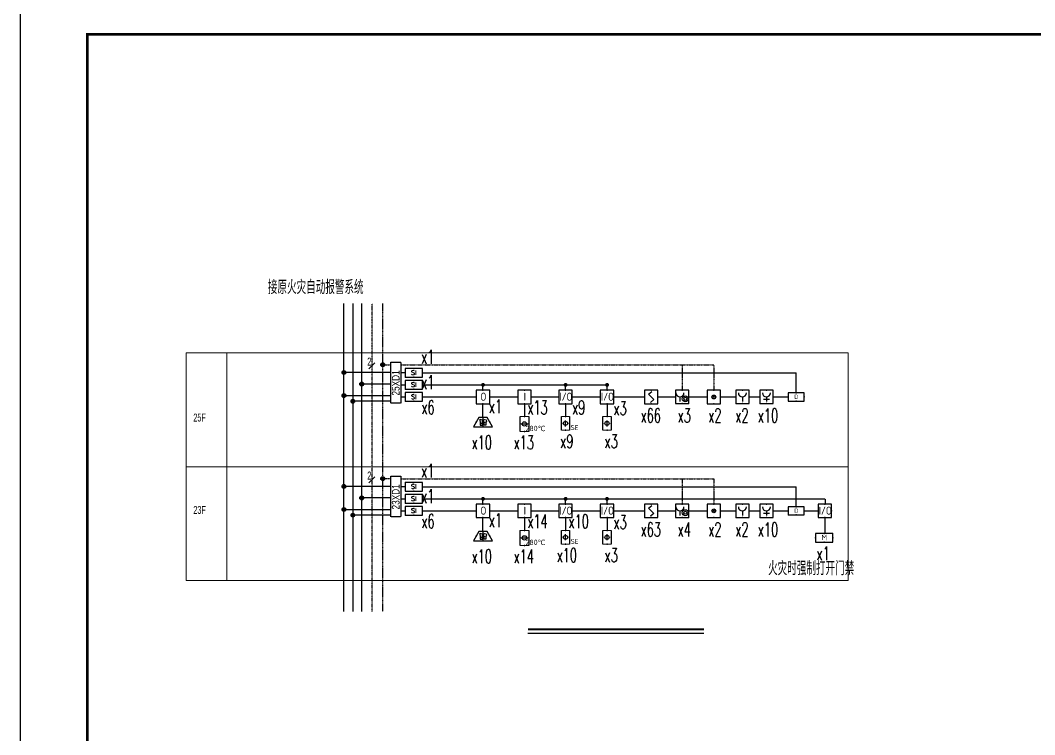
# Model space of a CAD drawing. Extents: x -284868 to 304789, y -137694 to 137894.
# Drawn here: x -284014 to -246151, y -67127 to -40475 of the extents above; entities that cross this region are included whole.
import ezdxf
from ezdxf.enums import TextEntityAlignment as Align

# ---------------------------------------------------------------- set-up
doc = ezdxf.new("R2010")
doc.units = 0
for name, pattern in [('BORDER2', [0.875, 0.25, -0.125, 0.25, -0.125, 0, -0.125]), ('CENTER', [2, 1.25, -0.25, 0.25, -0.25]), ('CENTERX2', [4, 2.5, -0.5, 0.5, -0.5]), ('DASH', [0.35, 0.25, -0.1]), ('DOTE', [2.42, 2, -0.2, 0.02, -0.2]), ('PHANTOM2', [1.25, 0.625, -0.125, 0.125, -0.125, 0.125, -0.125])]:
    doc.linetypes.add(name, pattern=pattern)
doc.layers.get('0').update_dxf_attribs({"linetype": 'CONTINUOUS'})
for name, color, linetype in [('0-导线标注', 2, 'CONTINUOUS'), ('BGT', 2, 'CONTINUOUS'), ('E-EQUIP-消防', 3, 'CONTINUOUS'), ('EL', 241, 'CONTINUOUS'), ('EL_TEXT', 3, 'CONTINUOUS'), ('ELV_SYM', 241, 'CONTINUOUS'), ('EQUIP-消防', 3, 'CONTINUOUS'), ('FSX', 120, 'CONTINUOUS'), ('TEL_SYMB', 3, 'CONTINUOUS'), ('TEL_TITLE', 7, 'CONTINUOUS'), ('WIRE-广播线', 220, 'DOTE'), ('WIRE-消防线', 6, 'CONTINUOUS'), ('WIRE-消防设备控制线', 120, 'CENTERX2'), ('WIRE-电源线', 1, 'CENTER'), ('WIRE-电话插孔', 120, 'BORDER2'), ('XT_TEXT', 7, 'CONTINUOUS')]:
    doc.layers.add(name, color=color, linetype=linetype)
doc.layers.add('QZ-H', color=251, linetype='CONTINUOUS', lineweight=5)
doc.styles.add('_TEL_ATTDEF', font='GBENOR', dxfattribs={"width": 0.8, "height": 3, "bigfont": 'GBCBIG'})
doc.styles.add('_TEL_DIM', font='SIMPLEX', dxfattribs={"width": 0.8, "height": 3.5, "bigfont": 'HZTXT'})
doc.styles.add('_TEL_HZ', font='simplex.shx', dxfattribs={"width": 0.8, "height": 3.5, "bigfont": 'hztxt.shx'})
doc.styles.add('haiwens', font='haiwenrs.shx', dxfattribs={"width": 0.8, "height": 450, "bigfont": 'haiwenhz.shx'})
doc.styles.add('HZ3', font='haiwenrs.shx', dxfattribs={"width": 0.8, "bigfont": 'haiwenhz.shx'})
doc.styles.get("Standard").update_dxf_attribs({"font": 'GBENOR', "bigfont": 'GBCBIG'})

# ---------------------------------------------------------------- blocks, each defined once
blk = doc.blocks.new('焦点')
h = blk.add_hatch(color=256)
h.dxf.hatch_style = 1
edge = h.paths.add_edge_path()
edge.add_arc((0, 0), 73.4, 0, 360)
blk.add_circle((0, 0), 73.4)
blk = doc.blocks.new('$equip$00002466')
for p, q in [((-0.65, 0.65), (-0.65, 0)), ((0.65, 0.65), (-0.65, 0.65)), ((-0.65, 0), (0.65, 0)), ((0.65, 0), (0.65, 0.65))]:
    blk.add_line(p, q)
at = {"const_width": 0.05}
blk.add_lwpolyline([(-0.65, 0.65), (-0.65, 0), (0.65, 0), (0.65, 0.65), (-0.65, 0.65), (-0.65, 0)], dxfattribs=at)
for p in [(-0.65, 0.325), (0, 0.65), (0.65, 0.325), (0, 0)]:
    blk.add_point(p)
at = {"color": 7, "style": '_TEL_DIM'}
blk.add_attdef('$TEXT$', text='', height=0.34, dxfattribs=at).set_placement((0.006, 0.343), align=Align.MIDDLE_CENTER)
at = {"color": 7, "style": '_TEL_DIM', "flags": 1}
blk.add_attdef('A', text='', height=0.00002, dxfattribs=at).set_placement((0, 0), align=Align.MIDDLE_CENTER)
blk = doc.blocks.new('$equip$00002597')
for p, q in [((-0.3, 0.699), (-0.703, 0)), ((-0.703, 0), (0.703, 0)), ((0.3, 0.699), (-0.3, 0.699)), ((0.3, 0.699), (-0.3, 0.699)), ((-0.216, 0.569), (-0.04, 0.489)), ((-0.176, 0.249), (-0.216, 0.569)), ((-0.04, 0.249), (-0.216, 0.249)), ((-0.216, 0.249), (-0.216, 0.113)), ((-0.216, 0.113), (-0.04, 0.113)), ((-0.04, 0.489), (-0.08, 0.249)), ((-0.04, 0.113), (-0.04, 0.249)), ((0, 0.699), (0, -0.001)), ((0.09, 0.11), (0.09, 0.338)), ((0.21, 0.11), (0.09, 0.11)), ((0.21, 0.338), (0.21, 0.11)), ((0.703, 0), (0.3, 0.699)), ((-0.5, -0.001), (0.5, -0.001))]:
    blk.add_line(p, q)
at = {"const_width": 0.04}
blk.add_lwpolyline([(-0.3, 0.699), (0.3, 0.699), (0.703, 0), (-0.703, 0), (-0.3, 0.699), (0.3, 0.699)], dxfattribs=at)
blk.add_circle((0.15, 0.43), 0.111)
for p in [(-0.501, 0.349), (0, 0.699), (0, 0), (0.502, 0.349)]:
    blk.add_point(p)
at = {"color": 7, "style": '_TEL_DIM', "flags": 1}
blk.add_attdef('A', text='', height=0.00002, dxfattribs=at).set_placement((0, 0), align=Align.MIDDLE_CENTER)
blk = doc.blocks.new('$equip$00002772')
for p, q in [((0.5, 0.5), (-0.5, 0.5)), ((-0.5, 0.5), (-0.5, -0.5)), ((0.5, -0.5), (0.5, 0.5)), ((-0.5, -0.5), (0.5, -0.5))]:
    blk.add_line(p, q)
at = {"const_width": 0.04}
blk.add_lwpolyline([(-0.5, 0.5), (0.5, 0.5), (0.5, -0.5), (-0.5, -0.5), (-0.5, 0.5), (0.5, 0.5)], dxfattribs=at)
for p in [(-0.5, 0), (0, 0.5), (0.5, 0), (0, -0.5)]:
    blk.add_point(p)
at = {"color": 7}
blk.add_attdef('$TEXT$', text='', height=0.3, dxfattribs=at).set_placement((0.033, 0.02), align=Align.MIDDLE_CENTER)
at = {"color": 7, "flags": 1}
for tag, height, p in [('A', 0.00002, (0, 0)), ('B', 0.4, (0.755, -0.254))]:
    blk.add_attdef(tag, text='', height=height, dxfattribs=at).set_placement(p, align=Align.MIDDLE_CENTER)
blk = doc.blocks.new('$equip$00002655')
for p, q in [((-0.5, 1), (-0.5, 0)), ((0.5, 1), (-0.5, 1)), ((0.5, 0), (0.5, 1)), ((-0.5, 0), (0.5, 0)), ((-0.169, 0.5), (-0.169, 0.15))]:
    blk.add_line(p, q)
at = {"const_width": 0.04}
blk.add_lwpolyline([(-0.5, 1), (0.5, 1), (0.5, 0), (-0.5, 0), (-0.5, 1), (0.5, 1)], dxfattribs=at)
for radius in [0.226, 0.113]:
    blk.add_circle((0.227, 0.36), radius)
blk.add_arc((-0.169, 0.8), 0.3, 180, 0)
for p in [(0, 1), (-0.5, 0.5), (0, 0), (0.5, 0.5)]:
    blk.add_point(p)
at = {"color": 7, "flags": 1}
for tag, height, p in [('A', 0.00002, (0, 0)), ('B', 0.4, (0.762, 0.292))]:
    blk.add_attdef(tag, text='', height=height, dxfattribs=at).set_placement(p, align=Align.MIDDLE_CENTER)
blk = doc.blocks.new('$equip$00002649')
for p, q in [((-0.5, 0.5), (-0.5, -0.5)), ((0.5, 0.5), (-0.5, 0.5)), ((-0.2, 0.2), (0.05, 0.4)), ((0, 0), (-0.2, 0.2)), ((0, 0), (0.2, -0.2)), ((0.5, -0.5), (0.5, 0.5)), ((-0.5, -0.5), (0.5, -0.5)), ((0.2, -0.2), (-0.05, -0.4))]:
    blk.add_line(p, q)
at = {"const_width": 0.04}
blk.add_lwpolyline([(-0.5, 0.5), (0.5, 0.5), (0.5, -0.5), (-0.5, -0.5), (-0.5, 0.5), (0.5, 0.5)], dxfattribs=at)
for p in [(-0.5, 0), (0, 0.5), (0.5, 0), (0, -0.5)]:
    blk.add_point(p)
at = {"color": 7, "flags": 1}
for tag, height, p in [('A', 0.00002, (0, 0)), ('B', 0.4, (0.762, -0.208))]:
    blk.add_attdef(tag, text='', height=height, dxfattribs=at).set_placement(p, align=Align.MIDDLE_CENTER)
blk = doc.blocks.new('$equip$00002656')
for p, q in [((-0.5, 1), (-0.5, 0)), ((0.5, 1), (-0.5, 1)), ((0.5, 0), (0.5, 1)), ((-0.5, 0), (0.5, 0)), ((-0.219, 0.331), (0.222, 0.331)), ((0, 0.5), (0, 0.15))]:
    blk.add_line(p, q)
at = {"const_width": 0.04}
blk.add_lwpolyline([(-0.5, 1), (0.5, 1), (0.5, 0), (-0.5, 0), (-0.5, 1), (0.5, 1)], dxfattribs=at)
blk.add_arc((0, 0.8), 0.3, 180, 0)
for p in [(0, 1), (-0.5, 0.5), (0, 0), (0.5, 0.5)]:
    blk.add_point(p)
at = {"color": 7, "flags": 1}
for tag, height, p in [('A', 0.00002, (0, 0)), ('B', 0.4, (0.762, 0.292))]:
    blk.add_attdef(tag, text='', height=height, dxfattribs=at).set_placement(p, align=Align.MIDDLE_CENTER)
blk = doc.blocks.new('$equip$00002413')
at = {"lineweight": 20}
for p, q in [((0.322, 0.558), (-0.328, 0.558)), ((-0.328, -0.558), (0.322, -0.558))]:
    blk.add_line(p, q, dxfattribs=at)
for p, q in [((-0.328, -0.558), (-0.328, 0.558)), ((0, 0), (0, 0.242)), ((0, -0.242), (0, 0)), ((0.322, 0.558), (0.322, -0.558))]:
    blk.add_line(p, q)
at = {"const_width": 0.04}
for points in [[(-0.328, -0.558), (-0.328, 0.558)], [(-0.328, 0.558), (0.322, 0.558), (0.322, -0.558), (-0.328, -0.558), (-0.328, 0.558), (0.322, 0.558)]]:
    blk.add_lwpolyline(points, dxfattribs=at)
blk.add_circle((-0.003, 0), 0.164)
for p in [(-0.328, 0), (-0.003, 0.558), (0.322, 0), (-0.003, -0.558)]:
    blk.add_point(p)
at = {"color": 7, "style": '_TEL_DIM', "flags": 1}
blk.add_attdef('A', text='', height=0.00002, dxfattribs=at).set_placement((0, 0), align=Align.MIDDLE_CENTER)
at = {"color": 7, "style": '_TEL_DIM'}
blk.add_attdef('$TEXT$', text='', height=0.4, dxfattribs=at).set_placement((0.727, -0.336), align=Align.MIDDLE_CENTER)
blk = doc.blocks.new('$equip$00002802')
for p, q in [((-0.328, -0.558), (-0.328, 0.558)), ((0, 0), (0, 0.242)), ((0, -0.242), (0, 0)), ((0.322, 0.558), (0.322, -0.558))]:
    blk.add_line(p, q)
at = {"lineweight": 20}
for p, q in [((0.322, 0.558), (-0.328, 0.558)), ((-0.328, -0.558), (0.322, -0.558))]:
    blk.add_line(p, q, dxfattribs=at)
at = {"const_width": 0.04}
for points in [[(-0.328, 0.558), (0.322, 0.558), (0.322, -0.558), (-0.328, -0.558), (-0.328, 0.558), (0.322, 0.558)], [(-0.328, -0.558), (-0.328, 0.558)]]:
    blk.add_lwpolyline(points, dxfattribs=at)
blk.add_circle((-0.003, 0), 0.164)
for p in [(-0.003, 0.558), (-0.328, 0), (-0.003, -0.558), (0.322, 0)]:
    blk.add_point(p)
at = {"color": 7, "flags": 1}
for tag, height, p in [('A', 0.00002, (0, 0)), ('B', 0.4, (0.577, -0.313))]:
    blk.add_attdef(tag, text='', height=height, dxfattribs=at).set_placement(p, align=Align.MIDDLE_CENTER)
blk = doc.blocks.new('$equip$00002778')
for p, q in [((0.65, 0.65), (-0.65, 0.65)), ((-0.65, 0.65), (-0.65, 0)), ((-0.65, 0), (0.65, 0)), ((0.65, 0), (0.65, 0.65))]:
    blk.add_line(p, q)
at = {"const_width": 0.05}
blk.add_lwpolyline([(-0.65, 0.65), (-0.65, 0), (0.65, 0), (0.65, 0.65), (-0.65, 0.65), (-0.65, 0)], dxfattribs=at)
for p in [(-0.65, 0.325), (0, 0.65), (0, 0), (0.65, 0.325)]:
    blk.add_point(p)
at = {"color": 7}
blk.add_attdef('$TEXT$', text='', height=0.34, dxfattribs=at).set_placement((0.006, 0.343), align=Align.MIDDLE_CENTER)
at = {"color": 7, "flags": 1}
for tag, height, p in [('A', 0.00002, (0, 0)), ('B', 0.4, (0.905, 0.246))]:
    blk.add_attdef(tag, text='', height=height, dxfattribs=at).set_placement(p, align=Align.MIDDLE_CENTER)
blk = doc.blocks.new('$equip$00002402')
at = {"lineweight": 20}
for p, q in [((0.322, 0.558), (-0.328, 0.558)), ((-0.328, -0.558), (0.322, -0.558))]:
    blk.add_line(p, q, dxfattribs=at)
for p, q in [((-0.328, -0.558), (-0.328, 0.558)), ((-0.242, 0), (0, 0)), ((0, 0), (0.242, 0)), ((0.322, 0.558), (0.322, -0.558))]:
    blk.add_line(p, q)
at = {"const_width": 0.04}
for points in [[(-0.328, -0.558), (-0.328, 0.558)], [(-0.328, 0.558), (0.322, 0.558), (0.322, -0.558), (-0.328, -0.558), (-0.328, 0.558), (0.322, 0.558)]]:
    blk.add_lwpolyline(points, dxfattribs=at)
blk.add_circle((-0.003, 0), 0.164)
for p in [(-0.328, 0), (-0.003, 0.558), (0.322, 0), (-0.003, -0.558)]:
    blk.add_point(p)
at = {"color": 7, "style": '_TEL_DIM', "flags": 1}
blk.add_attdef('A', text='', height=0.00002, dxfattribs=at).set_placement((0, 0), align=Align.MIDDLE_CENTER)
at = {"color": 7}
blk.add_attdef('$TEXT$', text='', height=0.4, dxfattribs=at).set_placement((0.832, -0.336), align=Align.MIDDLE_CENTER)
blk = doc.blocks.new('$equip$00003132')
for p, q in [((0.5, 1), (-0.5, 1)), ((-0.5, 1), (-0.5, 0)), ((0.5, 0), (0.5, 1)), ((-0.5, 0), (0.5, 0))]:
    blk.add_line(p, q)
at = {"const_width": 0.04}
blk.add_lwpolyline([(-0.5, 1), (0.5, 1), (0.5, 0), (-0.5, 0), (-0.5, 1), (0.5, 1)], dxfattribs=at)
for radius in [0.143, 0.0505]:
    blk.add_circle((0, 0.5), radius)
for p in [(0, 1), (-0.5, 0.5), (0, 0), (0.5, 0.5)]:
    blk.add_point(p)
at = {"color": 7, "style": '_TEL_DIM', "flags": 1}
for tag, height, p in [('A', 0.00002, (0, 0)), ('B', 0.4, (0.755, 0.246))]:
    blk.add_attdef(tag, text='', height=height, dxfattribs=at).set_placement(p, align=Align.MIDDLE_CENTER)
blk = doc.blocks.new('$equip$00002657')
for p, q in [((-0.5, 1), (-0.5, 0)), ((0.5, 1), (-0.5, 1)), ((0.5, 0), (0.5, 1)), ((-0.5, 0), (0.5, 0)), ((0, 0.5), (0, 0.15))]:
    blk.add_line(p, q)
at = {"const_width": 0.04}
blk.add_lwpolyline([(-0.5, 1), (0.5, 1), (0.5, 0), (-0.5, 0), (-0.5, 1), (0.5, 1)], dxfattribs=at)
blk.add_arc((0, 0.8), 0.3, 180, 0)
for p in [(0, 1), (-0.5, 0.5), (0, 0), (0.5, 0.5)]:
    blk.add_point(p)
at = {"color": 7, "flags": 1}
for tag, height, p in [('A', 0.00002, (0, 0)), ('B', 0.4, (0.762, 0.292))]:
    blk.add_attdef(tag, text='', height=height, dxfattribs=at).set_placement(p, align=Align.MIDDLE_CENTER)
blk = doc.blocks.new('$equip$00002777')
for p, q in [((0.65, 0.65), (-0.65, 0.65)), ((-0.65, 0.65), (-0.65, 0)), ((-0.65, 0), (0.65, 0)), ((0.65, 0), (0.65, 0.65))]:
    blk.add_line(p, q)
at = {"const_width": 0.04}
blk.add_lwpolyline([(-0.65, 0.65), (-0.65, 0), (0.65, 0), (0.65, 0.65), (-0.65, 0.65), (-0.65, 0)], dxfattribs=at)
for p in [(-0.65, 0.325), (0, 0.65), (0, 0), (0.65, 0.325)]:
    blk.add_point(p)
at = {"color": 7}
blk.add_attdef('$TEXT$', text='', height=0.4, dxfattribs=at).set_placement((0.006, 0.343), align=Align.MIDDLE_CENTER)
at = {"color": 7, "flags": 1}
for tag, p in [('A', (0, 0)), ('B', (0.905, 0.246))]:
    blk.add_attdef(tag, text='', height=0.4, dxfattribs=at).set_placement(p, align=Align.MIDDLE_CENTER)

msp = doc.modelspace()

# ---------------------------------------------------------------- hatches: boundary and pattern name
at = {"layer": 'EL'}
for points in [[(-266669, -54077, 1), (-266815, -54077, 1)], [(-263588, -54077, 1), (-263734, -54077, 1)], [(-262040, -54077, 1), (-262185, -54077, 1)], [(-266669, -58328, 1), (-266815, -58328, 1)], [(-263588, -58328, 1), (-263734, -58328, 1)], [(-262040, -58328, 1), (-262185, -58328, 1)]]:
    msp.add_hatch(color=256, dxfattribs=at).paths.add_polyline_path(points)

# ---------------------------------------------------------------- linework, layer by layer
at = {"layer": '0-导线标注', "linetype": 'ByBlock', "elevation": 0}
for points in [[(-270999, -53476), (-270778, -53254)], [(-270999, -57726), (-270778, -57505)]]:
    msp.add_lwpolyline(points, dxfattribs=at)
at = {"layer": 'ELV_SYM', "linetype": 'DASH', "elevation": 0}
for points in [[(-270186, -53235), (-269810, -53235), (-269810, -54753), (-270186, -54753)], [(-270186, -57485), (-269810, -57485), (-269810, -59003), (-270186, -59003)]]:
    msp.add_lwpolyline(points, close=True, dxfattribs=at)
at = {"layer": 'FSX'}
for p, q in [((-269005, -54528, 0), (-266994, -54528, 0)), ((-269005, -58778, 0), (-266994, -58778, 0))]:
    msp.add_line(p, q, dxfattribs=at)
at = {"layer": 'QZ-H', "color": 8}
for p, q in [((-277817, -52879, 0), (-277817, -61380, 0)), ((-253111, -52879, 0), (-277817, -52879, 0)), ((-276302, -52879, 0), (-276302, -61380, 0)), ((-253111, -52879, 0), (-253111, -61380, 0)), ((-253111, -57130, 0), (-277817, -57130, 0)), ((-253111, -61380, 0), (-277817, -61380, 0))]:
    msp.add_line(p, q, dxfattribs=at)
at = {"layer": 'TEL_SYMB', "const_width": 70}
msp.add_lwpolyline([(-265066, -63196), (-258498, -63196)], dxfattribs=at)
at = {"layer": 'TEL_SYMB'}
msp.add_lwpolyline([(-265066, -63336), (-258498, -63336)], dxfattribs=at)
at = {"layer": 'TEL_TITLE'}
msp.add_lwpolyline([(-284014, -99400), (-199914, -99400), (-199914, -40000), (-284014, -40000)], close=True, dxfattribs=at)
at = {"layer": 'TEL_TITLE', "const_width": 100}
msp.add_lwpolyline([(-281514, -98400), (-200914, -98400), (-200914, -41000), (-281514, -41000)], close=True, dxfattribs=at)
at = {"layer": 'WIRE-广播线', "linetype": 'DOTE', "ltscale": 0.5}
for p, q in [((-271600, -51045, 0), (-271600, -62530, 0)), ((-270186, -54689, 0), (-271600, -54689, 0)), ((-270186, -58939, 0), (-271600, -58939, 0))]:
    msp.add_line(p, q, dxfattribs=at)
at = {"layer": 'WIRE-消防线'}
for p, q in [((-271932, -62530, 0), (-271932, -51045, 0)), ((-270186, -53612, 0), (-271932, -53612, 0)), ((-269654, -53628, 0), (-269810, -53628, 0)), ((-269005, -53628, 0), (-255056, -53628, 0)), ((-255056, -54378, 0), (-255056, -53628, 0)), ((-271932, -54476, 0), (-270168, -54476, 0)), ((-269810, -54528, 0), (-269654, -54528, 0)), ((-266495, -54528, 0), (-265448, -54528, 0)), ((-266495, -54528, 0), (-265448, -54528, 0)), ((-264949, -54528, 0), (-263913, -54528, 0)), ((-263413, -54528, 0), (-262364, -54528, 0)), ((-261865, -54528, 0), (-260719, -54528, 0)), ((-260220, -54528, 0), (-259557, -54528, 0)), ((-259057, -54528, 0), (-258378, -54528, 0)), ((-257879, -54528, 0), (-257313, -54528, 0)), ((-256814, -54528, 0), (-256416, -54528, 0)), ((-255916, -54528, 0), (-255356, -54528, 0)), ((-270186, -57863, 0), (-271932, -57863, 0)), ((-269654, -57878, 0), (-269810, -57878, 0)), ((-269005, -57878, 0), (-255056, -57878, 0)), ((-255056, -58628, 0), (-255056, -57878, 0)), ((-271932, -58726, 0), (-270168, -58726, 0)), ((-269810, -58778, 0), (-269654, -58778, 0)), ((-266495, -58778, 0), (-265448, -58778, 0)), ((-266495, -58778, 0), (-265448, -58778, 0)), ((-264949, -58778, 0), (-263913, -58778, 0)), ((-263413, -58778, 0), (-262364, -58778, 0)), ((-261865, -58778, 0), (-260719, -58778, 0)), ((-260220, -58778, 0), (-259557, -58778, 0)), ((-259057, -58778, 0), (-258378, -58778, 0)), ((-257879, -58778, 0), (-257313, -58778, 0)), ((-256814, -58778, 0), (-256416, -58778, 0)), ((-255916, -58778, 0), (-255356, -58778, 0))]:
    msp.add_line(p, q, dxfattribs=at)
at = {"layer": 'WIRE-消防线', "linetype": 'ByBlock'}
for p, q in [((-266744, -55292, 0), (-266744, -54777, 0)), ((-265198, -54777, 0), (-265198, -55255, 0)), ((-263663, -54777, 0), (-263663, -55255, 0)), ((-262115, -54777, 0), (-262115, -55255, 0)), ((-266744, -59542, 0), (-266744, -59028, 0)), ((-265198, -59028, 0), (-265198, -59505, 0)), ((-263663, -59028, 0), (-263663, -59505, 0)), ((-262115, -59028, 0), (-262115, -59505, 0)), ((-253985, -59028, 0), (-253985, -59617, 0))]:
    msp.add_line(p, q, dxfattribs=at)
at = {"layer": 'WIRE-消防线', "elevation": 0}
msp.add_lwpolyline([(-254755, -58778), (-254235, -58778)], dxfattribs=at)
at = {"layer": 'WIRE-消防设备控制线', "color": 2, "linetype": 'PHANTOM2'}
msp.add_line((-270884, -62530, 0), (-270884, -51045, 0), dxfattribs=at)
at = {"layer": 'WIRE-电源线', "linetype": 'CENTER', "ltscale": 0.5}
for p, q in [((-271270, -62530, 0), (-271270, -51045, 0)), ((-270168, -54044, 0), (-271270, -54044, 0)), ((-269810, -54078, 0), (-269654, -54078, 0)), ((-269005, -54078, 0), (-262115, -54078, 0)), ((-266744, -54278, 0), (-266744, -54078, 0)), ((-270168, -58295, 0), (-271270, -58295, 0)), ((-269810, -58328, 0), (-269654, -58328, 0)), ((-269005, -58328, 0), (-253967, -58328, 0)), ((-266744, -58528, 0), (-266744, -58328, 0))]:
    msp.add_line(p, q, dxfattribs=at)
at = {"layer": 'WIRE-电源线', "linetype": 'ByBlock'}
for p, q in [((-263663, -54278, 0), (-263663, -54078, 0)), ((-262115, -54278, 0), (-262115, -54078, 0)), ((-263663, -58528, 0), (-263663, -58328, 0)), ((-262115, -58528, 0), (-262115, -58328, 0))]:
    msp.add_line(p, q, dxfattribs=at)
at = {"layer": 'WIRE-电源线', "linetype": 'CENTER', "ltscale": 0.5, "elevation": 0}
msp.add_lwpolyline([(-253967, -58328), (-253967, -58528)], dxfattribs=at)
at = {"layer": 'WIRE-电话插孔', "linetype": 'BORDER2'}
for p, q in [((-270485, -62530, 0), (-270483, -51045, 0)), ((-270488, -53324, 0), (-270186, -53324, 0)), ((-269810, -53328, 0), (-258128, -53328, 0)), ((-259307, -53328, 0), (-259307, -54278, 0)), ((-258128, -53328, 0), (-258128, -54278, 0)), ((-270488, -57574, 0), (-270186, -57574, 0)), ((-269810, -57578, 0), (-258128, -57578, 0)), ((-259307, -57578, 0), (-259307, -58528, 0)), ((-258128, -57578, 0), (-258128, -58528, 0))]:
    msp.add_line(p, q, dxfattribs=at)

# ---------------------------------------------------------------- block references
at = {"layer": 'E-EQUIP-消防', "xscale": 0.9585798816568047, "yscale": 0.9585798816568047, "zscale": 0.9585798816568047}
for p in [(-270488, -53324, 0), (-271932, -53614, 0), (-271270, -54044, 0), (-271932, -54477, 0), (-271600, -54689, 0), (-270488, -57574, 0), (-271932, -57864, 0), (-271270, -58295, 0), (-271932, -58728, 0), (-271600, -58939, 0)]:
    msp.add_blockref('焦点', p, dxfattribs=at)
at = {"layer": 'EQUIP-消防'}
for name, p, xscale, yscale, zscale, values in [('$equip$00002466', (-269330, -53790, 0), 499.2603550295858, 499.2603550295858, 499.2603550295858, {'$TEXT$': 'SI'}), ('$equip$00002466', (-269330, -54240, 0), 499.2603550295858, 499.2603550295858, 499.2603550295858, {'$TEXT$': 'SI'}), ('$equip$00002466', (-269330, -54690, 0), 499.2603550295858, 499.2603550295858, 499.2603550295858, {'$TEXT$': 'SI'}), ('$equip$00002778', (-255056, -54678, 0), 462.2781065088757, 462.2781065088757, 462.2781065088757, {'$TEXT$': 'D'}), ('$equip$00002466', (-269330, -58041, 0), 499.2603550295858, 499.2603550295858, 499.2603550295858, {'$TEXT$': 'SI'}), ('$equip$00002466', (-269330, -58491, 0), 499.2603550295858, 499.2603550295858, 499.2603550295858, {'$TEXT$': 'SI'}), ('$equip$00002466', (-269330, -58940, 0), 499.2603550295858, 499.2603550295858, 499.2603550295858, {'$TEXT$': 'SI'}), ('$equip$00002778', (-255056, -58928, 0), 462.2781065088757, 462.2781065088757, 462.2781065088757, {'$TEXT$': 'D'})]:
    msp.add_blockref(name, p, dxfattribs=dict(at, xscale=xscale, yscale=yscale, zscale=zscale)).add_auto_attribs(values)
at = {"layer": 'EQUIP-消防', "linetype": 'ByBlock'}
ref = msp.add_blockref('$equip$00002772', (-266744, -54528, 0), dxfattribs=dict(at, xscale=499.2603550295858, yscale=499.2603550295858, zscale=499.2603550295858))
ref.add_attrib('$TEXT$', 'O', dxfattribs={"layer": '0', "color": 7, "height": 300}).set_placement((-266728, -54518, 0), align=Align.MIDDLE_CENTER)
ref = msp.add_blockref('$equip$00002772', (-265198, -54528, 0), dxfattribs=dict(at, xscale=499.2603550295858, yscale=499.2603550295858, zscale=499.2603550295858))
ref.add_attrib('$TEXT$', 'I', dxfattribs={"layer": '0', "color": 7, "height": 300}).set_placement((-265182, -54518, 0), align=Align.MIDDLE_CENTER)
ref = msp.add_blockref('$equip$00002772', (-263663, -54528, 0), dxfattribs=dict(at, xscale=499.2603550295858, yscale=499.2603550295858, zscale=499.2603550295858))
ref.add_attrib('$TEXT$', 'I/O', dxfattribs={"layer": '0', "color": 7, "height": 299.6}).set_placement((-263647, -54518, 0), align=Align.MIDDLE_CENTER)
ref = msp.add_blockref('$equip$00002772', (-262115, -54528, 0), dxfattribs=dict(at, xscale=499.2603550295858, yscale=499.2603550295858, zscale=499.2603550295858))
ref.add_attrib('$TEXT$', 'I/O', dxfattribs={"layer": '0', "color": 7, "height": 299.6}).set_placement((-262098, -54518, 0), align=Align.MIDDLE_CENTER)
at = {"layer": 'EQUIP-消防', "xscale": 499.2603550295858, "yscale": 499.2603550295858, "zscale": 499.2603550295858}
for name, p in [('$equip$00002649', (-260470, -54528, 0)), ('$equip$00002655', (-259307, -54777, 0)), ('$equip$00002657', (-257063, -54777, 0)), ('$equip$00002597', (-266744, -55640, 0)), ('$equip$00002649', (-260470, -58778, 0)), ('$equip$00002655', (-259307, -59028, 0)), ('$equip$00002657', (-257063, -59028, 0)), ('$equip$00002597', (-266744, -59891, 0))]:
    msp.add_blockref(name, p, dxfattribs=at)
at = {"layer": 'EQUIP-消防', "xscale": 499.2603550295858, "yscale": 499.2603550295858, "zscale": 499.2603550295858, "rotation": 270}
for p in [(-258378, -54528, 0), (-258378, -58778, 0)]:
    msp.add_blockref('$equip$00003132', p, dxfattribs=at)
at = {"layer": 'EQUIP-消防', "linetype": 'ByBlock'}
for name, p, xscale, yscale, zscale in [('$equip$00002656', (-256166, -54777, 0), 499.2603550295858, 499.2603550295858, 499.2603550295858), ('$equip$00002802', (-262113, -55513, 0), 462.2781065088757, 462.2781065088757, 462.2781065088757), ('$equip$00002656', (-256166, -59028, 0), 499.2603550295858, 499.2603550295858, 499.2603550295858), ('$equip$00002802', (-262113, -59763, 0), 462.2781065088757, 462.2781065088757, 462.2781065088757)]:
    msp.add_blockref(name, p, dxfattribs=dict(at, xscale=xscale, yscale=yscale, zscale=zscale))
at = {"layer": 'EQUIP-消防', "linetype": 'ByBlock', "xscale": 499.2603550295858, "yscale": 499.2603550295858, "zscale": 499.2603550295858}
for p in [(-265197, -55534, 0), (-265197, -59784, 0)]:
    msp.add_blockref('$equip$00002402', p, dxfattribs=at).add_auto_attribs({'$TEXT$': '280℃'})
at = {"layer": 'EQUIP-消防', "linetype": 'ByBlock'}
ref = msp.add_blockref('$equip$00002413', (-263662, -55513, 0), dxfattribs=dict(at, xscale=462.2781065088757, yscale=462.2781065088757, zscale=462.2781065088757))
ref.add_attrib('$TEXT$', 'SE', dxfattribs={"layer": '0', "color": 7, "height": 184.9, "style": '_TEL_ATTDEF'}).set_placement((-263326, -55668, 0), align=Align.MIDDLE_CENTER)
ref = msp.add_blockref('$equip$00002772', (-266744, -58778, 0), dxfattribs=dict(at, xscale=499.2603550295858, yscale=499.2603550295858, zscale=499.2603550295858))
ref.add_attrib('$TEXT$', 'O', dxfattribs={"layer": '0', "color": 7, "height": 300}).set_placement((-266728, -58768, 0), align=Align.MIDDLE_CENTER)
ref = msp.add_blockref('$equip$00002772', (-265198, -58778, 0), dxfattribs=dict(at, xscale=499.2603550295858, yscale=499.2603550295858, zscale=499.2603550295858))
ref.add_attrib('$TEXT$', 'I', dxfattribs={"layer": '0', "color": 7, "height": 300}).set_placement((-265182, -58768, 0), align=Align.MIDDLE_CENTER)
ref = msp.add_blockref('$equip$00002772', (-263663, -58778, 0), dxfattribs=dict(at, xscale=499.2603550295858, yscale=499.2603550295858, zscale=499.2603550295858))
ref.add_attrib('$TEXT$', 'I/O', dxfattribs={"layer": '0', "color": 7, "height": 299.6}).set_placement((-263647, -58768, 0), align=Align.MIDDLE_CENTER)
ref = msp.add_blockref('$equip$00002772', (-262115, -58778, 0), dxfattribs=dict(at, xscale=499.2603550295858, yscale=499.2603550295858, zscale=499.2603550295858))
ref.add_attrib('$TEXT$', 'I/O', dxfattribs={"layer": '0', "color": 7, "height": 299.6}).set_placement((-262098, -58768, 0), align=Align.MIDDLE_CENTER)
ref = msp.add_blockref('$equip$00002772', (-253985, -58778, 0), dxfattribs=dict(at, xscale=499.2603550295858, yscale=499.2603550295858, zscale=499.2603550295858))
ref.add_attrib('$TEXT$', 'I/O', dxfattribs={"layer": '0', "color": 7, "height": 299.6}).set_placement((-253969, -58768, 0), align=Align.MIDDLE_CENTER)
ref = msp.add_blockref('$equip$00002413', (-263662, -59763, 0), dxfattribs=dict(at, xscale=462.2781065088757, yscale=462.2781065088757, zscale=462.2781065088757))
ref.add_attrib('$TEXT$', 'SE', dxfattribs={"layer": '0', "color": 7, "height": 184.9, "style": '_TEL_ATTDEF'}).set_placement((-263326, -59918, 0), align=Align.MIDDLE_CENTER)
at = {"layer": 'EQUIP-消防'}
ref = msp.add_blockref('$equip$00002777', (-254007, -59942), dxfattribs=dict(at, xscale=500, yscale=500, zscale=500))
ref.add_attrib('$TEXT$', 'M', dxfattribs={"layer": '0', "color": 7, "height": 200, "style": '_TEL_ATTDEF'}).set_placement((-254004, -59770), align=Align.MIDDLE_CENTER)

# ---------------------------------------------------------------- texts
at = {"layer": '0-导线标注', "lineweight": 0, "style": 'haiwens', "width": 0.6}
for p in [(-271063, -53358, 0), (-271063, -57609, 0)]:
    msp.add_text('2', height=298, dxfattribs=at).set_placement(p)
at = {"layer": 'BGT', "style": 'HZ3', "width": 0.6}
for s, p in [('25F', (-277555, -55443, 0)), ('23F', (-277555, -58889, 0))]:
    msp.add_text(s, height=295.1, dxfattribs=at).set_placement(p)
at = {"layer": 'EL_TEXT', "color": 2, "linetype": 'ByBlock', "style": 'haiwens', "width": 0.8}
for s, p in [('25XD1', (-269857, -54004, 0)), ('23XD1', (-269857, -58254, 0))]:
    msp.add_text(s, height=287.6, rotation=90, dxfattribs=at).set_placement(p, align=Align.CENTER)
at = {"layer": 'XT_TEXT', "style": '_TEL_HZ', "width": 0.6}
for s, p in [('接原火灾自动报警系统', (-272987, -50689, 0)), ('x1', (-268807, -53287, 0)), ('x1', (-268807, -54234, 0)), ('x6', (-268796, -55172, 0)), ('x1', (-266280, -55137, 0)), ('x13', (-264708, -55176, 0)), ('x9', (-263173, -55176, 0)), ('x3', (-261624, -55211, 0)), ('x66', (-260481, -55479, 0)), ('x3', (-259232, -55479, 0)), ('x2', (-258089, -55479, 0)), ('x2', (-257079, -55479, 0)), ('x10', (-256108, -55479, 0)), ('x10', (-266788, -56481, 0)), ('x13', (-265220, -56481, 0)), ('x9', (-263614, -56440, 0)), ('x3', (-261959, -56440, 0)), ('x1', (-268807, -57538, 0)), ('x1', (-268807, -58484, 0)), ('x6', (-268796, -59422, 0)), ('x1', (-266280, -59387, 0)), ('x14', (-264708, -59426, 0)), ('x10', (-263173, -59426, 0)), ('x3', (-261624, -59461, 0)), ('x63', (-260481, -59729, 0)), ('x4', (-259232, -59729, 0)), ('x2', (-258089, -59729, 0)), ('x2', (-257079, -59729, 0)), ('x10', (-256108, -59729, 0)), ('x10', (-263614, -60690, 0)), ('x3', (-261959, -60690, 0)), ('x1', (-254049, -60620, 0)), ('x10', (-266788, -60732, 0)), ('x14', (-265220, -60732, 0)), ('火灾时强制打开门禁', (-254495, -61178, 0))]:
    msp.add_text(s, height=517.8, dxfattribs=at).set_placement(p, align=Align.CENTER)

doc.saveas('drawing.dxf')
